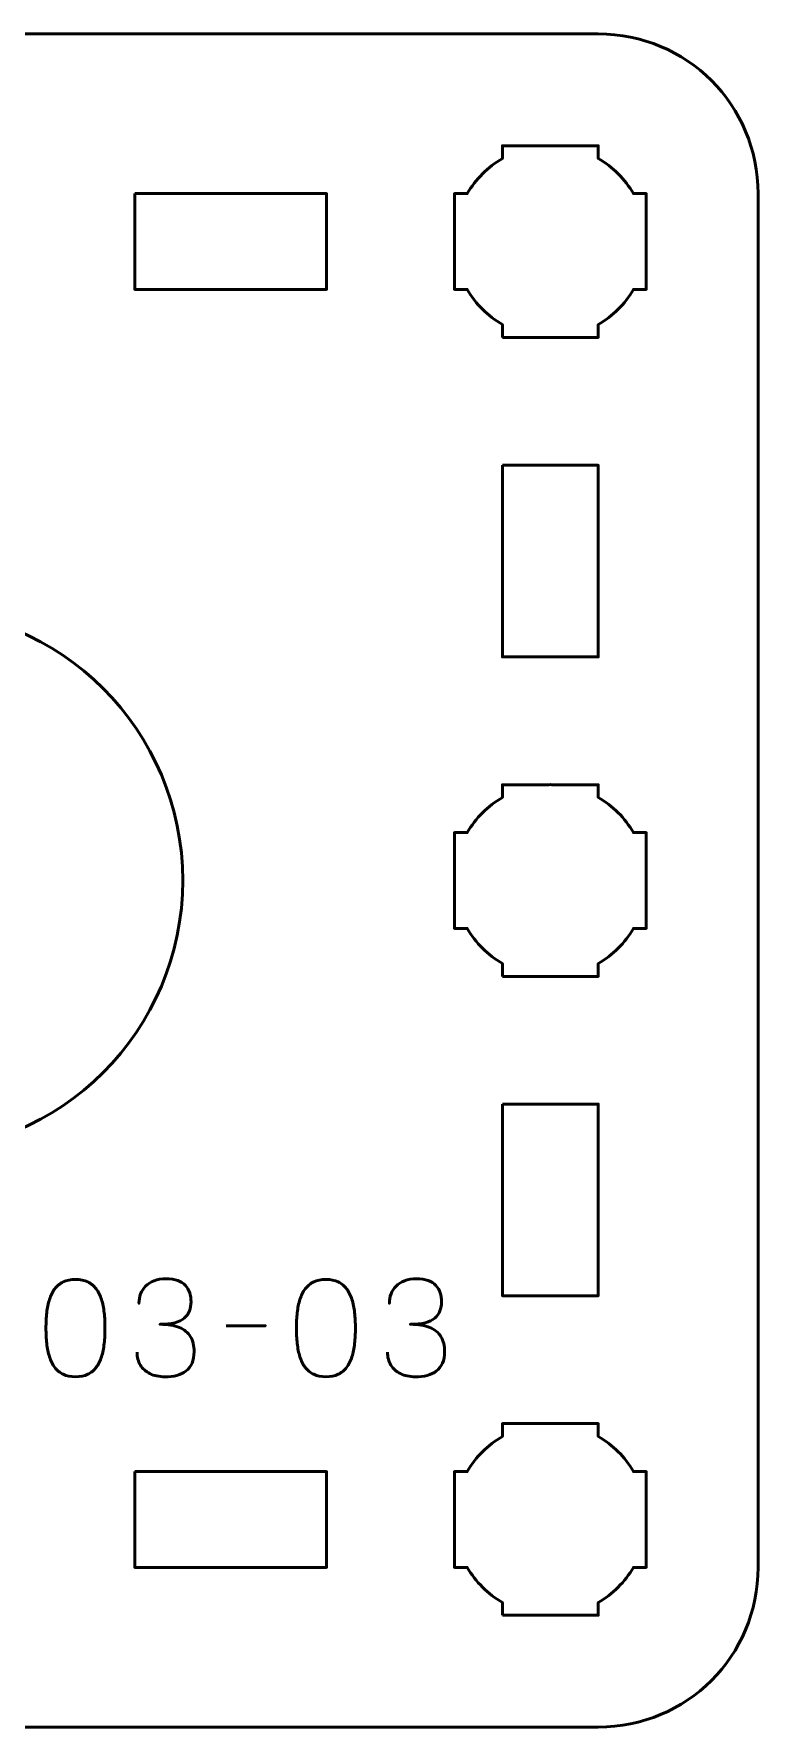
# Model space of a CAD drawing. Header units: centimetres. Extents: x -16.2 to -4.8, y -20.5 to -9.2.
# Drawn here: x -7.12 to -4.85, y -20.5 to -15.2 of the extents above; entities that cross this region are included whole.
import ezdxf

# ---------------------------------------------------------------- set-up
doc = ezdxf.new("R2010")
doc.units = ezdxf.units.CM
doc.header["$MEASUREMENT"] = 0
doc.layers.add('Layer 1', color=7, linetype='Continuous')

msp = doc.modelspace()

# ---------------------------------------------------------------- linework, layer by layer
at = {"layer": 'Layer 1', "lineweight": 53}
for points, knots in [([(-9.64994, -15.19997), (-9.64994, -15.19997), (-5.35007, -15.19997), (-5.35007, -15.19997), (-5.35007, -15.19997), (-5.07293, -15.19997), (-4.84997, -15.42306), (-4.84997, -15.70006), (-4.84997, -15.70006), (-4.84997, -15.70006), (-4.84997, -19.99993), (-4.84997, -19.99993), (-4.84997, -19.99993), (-4.84997, -20.27707), (-5.07293, -20.50003), (-5.35007, -20.50003), (-5.35007, -20.50003), (-5.35007, -20.50003), (-9.64994, -20.50003), (-9.64994, -20.50003), (-9.64994, -20.50003), (-9.92694, -20.50003), (-10.15003, -20.27707), (-10.15003, -19.99993), (-10.15003, -19.99993), (-10.15003, -19.99993), (-10.15003, -15.70006), (-10.15003, -15.70006), (-10.15003, -15.70006), (-10.15003, -15.42306), (-9.92694, -15.19997), (-9.64994, -15.19997)], [0, 0, 0, 0, 0.125, 0.125, 0.125, 0.125, 0.25, 0.25, 0.25, 0.25, 0.375, 0.375, 0.375, 0.375, 0.5, 0.5, 0.5, 0.5, 0.625, 0.625, 0.625, 0.625, 0.75, 0.75, 0.75, 0.75, 0.875, 0.875, 0.875, 0.875, 1, 1, 1, 1]), ([(-5.64999, -16.15006), (-5.64999, -16.15006), (-5.64999, -16.10988), (-5.64999, -16.10988), (-5.64999, -16.10988), (-5.69553, -16.08355), (-5.73349, -16.0456), (-5.75984, -16.00007), (-5.75984, -16.00007), (-5.75984, -16.00007), (-5.79999, -16.00007), (-5.79999, -16.00007), (-5.79999, -16.00007), (-5.79999, -16.00007), (-5.79999, -15.85155), (-5.79999, -15.85155), (-5.79999, -15.85155), (-5.79999, -15.85155), (-5.80001, -15.85), (-5.80001, -15.85), (-5.80001, -15.85), (-5.80001, -15.85), (-5.79999, -15.84845), (-5.79999, -15.84845), (-5.79999, -15.84845), (-5.79999, -15.84845), (-5.79999, -15.70006), (-5.79999, -15.70006), (-5.79999, -15.70006), (-5.79999, -15.70006), (-5.75989, -15.70006), (-5.75989, -15.70006), (-5.75989, -15.70006), (-5.73354, -15.65449), (-5.69555, -15.61649), (-5.64999, -15.59013), (-5.64999, -15.59013), (-5.64999, -15.59013), (-5.64999, -15.55005), (-5.64999, -15.55005), (-5.64999, -15.55005), (-5.64999, -15.55005), (-5.50465, -15.55005), (-5.50465, -15.55005), (-5.50465, -15.55005), (-5.50465, -15.55005), (-5.50001, -15.54999), (-5.50001, -15.54999), (-5.50001, -15.54999), (-5.50001, -15.54999), (-5.49536, -15.55005), (-5.49536, -15.55005), (-5.49536, -15.55005), (-5.49536, -15.55005), (-5.34998, -15.55005), (-5.34998, -15.55005), (-5.34998, -15.55005), (-5.34998, -15.55005), (-5.34998, -15.59013), (-5.34998, -15.59013), (-5.34998, -15.59013), (-5.30441, -15.61649), (-5.26644, -15.65449), (-5.2401, -15.70006), (-5.2401, -15.70006), (-5.2401, -15.70006), (-5.19998, -15.70006), (-5.19998, -15.70006), (-5.19998, -15.70006), (-5.19998, -15.70006), (-5.19998, -16.00007), (-5.19998, -16.00007), (-5.19998, -16.00007), (-5.19998, -16.00007), (-5.24015, -16.00007), (-5.24015, -16.00007), (-5.24015, -16.00007), (-5.26649, -16.0456), (-5.30445, -16.08355), (-5.34998, -16.10988), (-5.34998, -16.10988), (-5.34998, -16.10988), (-5.34998, -16.15006), (-5.34998, -16.15006), (-5.34998, -16.15006), (-5.34998, -16.15006), (-5.64999, -16.15006), (-5.64999, -16.15006)], [0, 0, 0, 0, 0.0454545, 0.0454545, 0.0454545, 0.0454545, 0.0909091, 0.0909091, 0.0909091, 0.0909091, 0.1363636, 0.1363636, 0.1363636, 0.1363636, 0.1818182, 0.1818182, 0.1818182, 0.1818182, 0.2272727, 0.2272727, 0.2272727, 0.2272727, 0.2727273, 0.2727273, 0.2727273, 0.2727273, 0.3181818, 0.3181818, 0.3181818, 0.3181818, 0.3636364, 0.3636364, 0.3636364, 0.3636364, 0.4090909, 0.4090909, 0.4090909, 0.4090909, 0.4545455, 0.4545455, 0.4545455, 0.4545455, 0.5, 0.5, 0.5, 0.5, 0.5454545, 0.5454545, 0.5454545, 0.5454545, 0.5909091, 0.5909091, 0.5909091, 0.5909091, 0.6363636, 0.6363636, 0.6363636, 0.6363636, 0.6818182, 0.6818182, 0.6818182, 0.6818182, 0.7272727, 0.7272727, 0.7272727, 0.7272727, 0.7727273, 0.7727273, 0.7727273, 0.7727273, 0.8181818, 0.8181818, 0.8181818, 0.8181818, 0.8636364, 0.8636364, 0.8636364, 0.8636364, 0.9090909, 0.9090909, 0.9090909, 0.9090909, 0.9545455, 0.9545455, 0.9545455, 0.9545455, 1, 1, 1, 1]), ([(-6.80002, -15.70006), (-6.80002, -15.70006), (-6.20002, -15.70006), (-6.20002, -15.70006), (-6.20002, -15.70006), (-6.20002, -15.70006), (-6.20002, -16.00007), (-6.20002, -16.00007), (-6.20002, -16.00007), (-6.20002, -16.00007), (-6.80002, -16.00007), (-6.80002, -16.00007), (-6.80002, -16.00007), (-6.80002, -16.00007), (-6.80002, -15.70006), (-6.80002, -15.70006)], [0, 0, 0, 0, 0.25, 0.25, 0.25, 0.25, 0.5, 0.5, 0.5, 0.5, 0.75, 0.75, 0.75, 0.75, 1, 1, 1, 1]), ([(-5.65007, -16.55001), (-5.65007, -16.55001), (-5.35007, -16.55001), (-5.35007, -16.55001), (-5.35007, -16.55001), (-5.35007, -16.55001), (-5.35007, -17.15002), (-5.35007, -17.15002), (-5.35007, -17.15002), (-5.35007, -17.15002), (-5.65007, -17.15002), (-5.65007, -17.15002), (-5.65007, -17.15002), (-5.65007, -17.15002), (-5.65007, -16.55001), (-5.65007, -16.55001)], [0, 0, 0, 0, 0.25, 0.25, 0.25, 0.25, 0.5, 0.5, 0.5, 0.5, 0.75, 0.75, 0.75, 0.75, 1, 1, 1, 1]), ([(-7.5, -17), (-7.03063, -17), (-6.65, -17.38063), (-6.65, -17.85), (-6.65, -17.85), (-6.65, -18.31937), (-7.03063, -18.7), (-7.5, -18.7), (-7.5, -18.7), (-7.96937, -18.7), (-8.35, -18.31937), (-8.35, -17.85), (-8.35, -17.85), (-8.35, -17.38063), (-7.96937, -17), (-7.5, -17)], [0, 0, 0, 0, 0.25, 0.25, 0.25, 0.25, 0.5, 0.5, 0.5, 0.5, 0.75, 0.75, 0.75, 0.75, 1, 1, 1, 1]), ([(-5.64999, -18.15006), (-5.64999, -18.15006), (-5.64999, -18.10988), (-5.64999, -18.10988), (-5.64999, -18.10988), (-5.69553, -18.08355), (-5.73349, -18.0456), (-5.75984, -18.00007), (-5.75984, -18.00007), (-5.75984, -18.00007), (-5.79999, -18.00007), (-5.79999, -18.00007), (-5.79999, -18.00007), (-5.79999, -18.00007), (-5.79999, -17.85155), (-5.79999, -17.85155), (-5.79999, -17.85155), (-5.79999, -17.85155), (-5.80001, -17.85), (-5.80001, -17.85), (-5.80001, -17.85), (-5.80001, -17.85), (-5.79999, -17.84845), (-5.79999, -17.84845), (-5.79999, -17.84845), (-5.79999, -17.84845), (-5.79999, -17.70006), (-5.79999, -17.70006), (-5.79999, -17.70006), (-5.79999, -17.70006), (-5.75989, -17.70006), (-5.75989, -17.70006), (-5.75989, -17.70006), (-5.73354, -17.65449), (-5.69555, -17.61649), (-5.64999, -17.59013), (-5.64999, -17.59013), (-5.64999, -17.59013), (-5.64999, -17.55005), (-5.64999, -17.55005), (-5.64999, -17.55005), (-5.64999, -17.55005), (-5.50465, -17.55005), (-5.50465, -17.55005), (-5.50465, -17.55005), (-5.50465, -17.55005), (-5.50001, -17.54999), (-5.50001, -17.54999), (-5.50001, -17.54999), (-5.50001, -17.54999), (-5.49536, -17.55005), (-5.49536, -17.55005), (-5.49536, -17.55005), (-5.49536, -17.55005), (-5.34998, -17.55005), (-5.34998, -17.55005), (-5.34998, -17.55005), (-5.34998, -17.55005), (-5.34998, -17.59013), (-5.34998, -17.59013), (-5.34998, -17.59013), (-5.30441, -17.61649), (-5.26644, -17.65449), (-5.2401, -17.70006), (-5.2401, -17.70006), (-5.2401, -17.70006), (-5.19998, -17.70006), (-5.19998, -17.70006), (-5.19998, -17.70006), (-5.19998, -17.70006), (-5.19998, -18.00007), (-5.19998, -18.00007), (-5.19998, -18.00007), (-5.19998, -18.00007), (-5.24015, -18.00007), (-5.24015, -18.00007), (-5.24015, -18.00007), (-5.26649, -18.0456), (-5.30445, -18.08355), (-5.34998, -18.10988), (-5.34998, -18.10988), (-5.34998, -18.10988), (-5.34998, -18.15006), (-5.34998, -18.15006), (-5.34998, -18.15006), (-5.34998, -18.15006), (-5.64999, -18.15006), (-5.64999, -18.15006)], [0, 0, 0, 0, 0.0454545, 0.0454545, 0.0454545, 0.0454545, 0.0909091, 0.0909091, 0.0909091, 0.0909091, 0.1363636, 0.1363636, 0.1363636, 0.1363636, 0.1818182, 0.1818182, 0.1818182, 0.1818182, 0.2272727, 0.2272727, 0.2272727, 0.2272727, 0.2727273, 0.2727273, 0.2727273, 0.2727273, 0.3181818, 0.3181818, 0.3181818, 0.3181818, 0.3636364, 0.3636364, 0.3636364, 0.3636364, 0.4090909, 0.4090909, 0.4090909, 0.4090909, 0.4545455, 0.4545455, 0.4545455, 0.4545455, 0.5, 0.5, 0.5, 0.5, 0.5454545, 0.5454545, 0.5454545, 0.5454545, 0.5909091, 0.5909091, 0.5909091, 0.5909091, 0.6363636, 0.6363636, 0.6363636, 0.6363636, 0.6818182, 0.6818182, 0.6818182, 0.6818182, 0.7272727, 0.7272727, 0.7272727, 0.7272727, 0.7727273, 0.7727273, 0.7727273, 0.7727273, 0.8181818, 0.8181818, 0.8181818, 0.8181818, 0.8636364, 0.8636364, 0.8636364, 0.8636364, 0.9090909, 0.9090909, 0.9090909, 0.9090909, 0.9545455, 0.9545455, 0.9545455, 0.9545455, 1, 1, 1, 1]), ([(-5.65007, -18.54998), (-5.65007, -18.54998), (-5.35007, -18.54998), (-5.35007, -18.54998), (-5.35007, -18.54998), (-5.35007, -18.54998), (-5.35007, -19.14998), (-5.35007, -19.14998), (-5.35007, -19.14998), (-5.35007, -19.14998), (-5.65007, -19.14998), (-5.65007, -19.14998), (-5.65007, -19.14998), (-5.65007, -19.14998), (-5.65007, -18.54998), (-5.65007, -18.54998)], [0, 0, 0, 0, 0.25, 0.25, 0.25, 0.25, 0.5, 0.5, 0.5, 0.5, 0.75, 0.75, 0.75, 0.75, 1, 1, 1, 1]), ([(-5.64999, -20.15006), (-5.64999, -20.15006), (-5.64999, -20.10988), (-5.64999, -20.10988), (-5.64999, -20.10988), (-5.69553, -20.08355), (-5.73349, -20.0456), (-5.75984, -20.00007), (-5.75984, -20.00007), (-5.75984, -20.00007), (-5.79999, -20.00007), (-5.79999, -20.00007), (-5.79999, -20.00007), (-5.79999, -20.00007), (-5.79999, -19.85155), (-5.79999, -19.85155), (-5.79999, -19.85155), (-5.79999, -19.85155), (-5.80001, -19.85), (-5.80001, -19.85), (-5.80001, -19.85), (-5.80001, -19.85), (-5.79999, -19.84845), (-5.79999, -19.84845), (-5.79999, -19.84845), (-5.79999, -19.84845), (-5.79999, -19.70006), (-5.79999, -19.70006), (-5.79999, -19.70006), (-5.79999, -19.70006), (-5.75989, -19.70006), (-5.75989, -19.70006), (-5.75989, -19.70006), (-5.73354, -19.65449), (-5.69555, -19.61649), (-5.64999, -19.59013), (-5.64999, -19.59013), (-5.64999, -19.59013), (-5.64999, -19.55005), (-5.64999, -19.55005), (-5.64999, -19.55005), (-5.64999, -19.55005), (-5.50465, -19.55005), (-5.50465, -19.55005), (-5.50465, -19.55005), (-5.50465, -19.55005), (-5.50001, -19.54999), (-5.50001, -19.54999), (-5.50001, -19.54999), (-5.50001, -19.54999), (-5.49536, -19.55005), (-5.49536, -19.55005), (-5.49536, -19.55005), (-5.49536, -19.55005), (-5.34998, -19.55005), (-5.34998, -19.55005), (-5.34998, -19.55005), (-5.34998, -19.55005), (-5.34998, -19.59013), (-5.34998, -19.59013), (-5.34998, -19.59013), (-5.30441, -19.61649), (-5.26644, -19.65449), (-5.2401, -19.70006), (-5.2401, -19.70006), (-5.2401, -19.70006), (-5.19998, -19.70006), (-5.19998, -19.70006), (-5.19998, -19.70006), (-5.19998, -19.70006), (-5.19998, -20.00007), (-5.19998, -20.00007), (-5.19998, -20.00007), (-5.19998, -20.00007), (-5.24015, -20.00007), (-5.24015, -20.00007), (-5.24015, -20.00007), (-5.26649, -20.0456), (-5.30445, -20.08355), (-5.34998, -20.10988), (-5.34998, -20.10988), (-5.34998, -20.10988), (-5.34998, -20.15006), (-5.34998, -20.15006), (-5.34998, -20.15006), (-5.34998, -20.15006), (-5.64999, -20.15006), (-5.64999, -20.15006)], [0, 0, 0, 0, 0.0454545, 0.0454545, 0.0454545, 0.0454545, 0.0909091, 0.0909091, 0.0909091, 0.0909091, 0.1363636, 0.1363636, 0.1363636, 0.1363636, 0.1818182, 0.1818182, 0.1818182, 0.1818182, 0.2272727, 0.2272727, 0.2272727, 0.2272727, 0.2727273, 0.2727273, 0.2727273, 0.2727273, 0.3181818, 0.3181818, 0.3181818, 0.3181818, 0.3636364, 0.3636364, 0.3636364, 0.3636364, 0.4090909, 0.4090909, 0.4090909, 0.4090909, 0.4545455, 0.4545455, 0.4545455, 0.4545455, 0.5, 0.5, 0.5, 0.5, 0.5454545, 0.5454545, 0.5454545, 0.5454545, 0.5909091, 0.5909091, 0.5909091, 0.5909091, 0.6363636, 0.6363636, 0.6363636, 0.6363636, 0.6818182, 0.6818182, 0.6818182, 0.6818182, 0.7272727, 0.7272727, 0.7272727, 0.7272727, 0.7727273, 0.7727273, 0.7727273, 0.7727273, 0.8181818, 0.8181818, 0.8181818, 0.8181818, 0.8636364, 0.8636364, 0.8636364, 0.8636364, 0.9090909, 0.9090909, 0.9090909, 0.9090909, 0.9545455, 0.9545455, 0.9545455, 0.9545455, 1, 1, 1, 1]), ([(-6.80002, -19.69993), (-6.80002, -19.69993), (-6.20002, -19.69993), (-6.20002, -19.69993), (-6.20002, -19.69993), (-6.20002, -19.69993), (-6.20002, -19.99993), (-6.20002, -19.99993), (-6.20002, -19.99993), (-6.20002, -19.99993), (-6.80002, -19.99993), (-6.80002, -19.99993), (-6.80002, -19.99993), (-6.80002, -19.99993), (-6.80002, -19.69993), (-6.80002, -19.69993)], [0, 0, 0, 0, 0.25, 0.25, 0.25, 0.25, 0.5, 0.5, 0.5, 0.5, 0.75, 0.75, 0.75, 0.75, 1, 1, 1, 1])]:
    msp.add_open_spline(points, degree=3, knots=knots, dxfattribs=at)
at = {"layer": 'Layer 1', "color": 5, "lineweight": 53}
for points, knots in [([(-6.9857, -19.40342), (-6.97089, -19.40335), (-6.95812, -19.40074), (-6.94746, -19.39566), (-6.94746, -19.39566), (-6.93688, -19.39058), (-6.92806, -19.38331), (-6.92101, -19.37407), (-6.92101, -19.37407), (-6.91402, -19.36476), (-6.90852, -19.35375), (-6.90443, -19.34105), (-6.90443, -19.34105), (-6.9004, -19.32835), (-6.89751, -19.31445), (-6.89589, -19.29921), (-6.89589, -19.29921), (-6.89419, -19.28397), (-6.89335, -19.26795), (-6.89342, -19.25102), (-6.89342, -19.25102), (-6.89335, -19.23416), (-6.89419, -19.21814), (-6.89589, -19.20297), (-6.89589, -19.20297), (-6.89751, -19.1878), (-6.9004, -19.17383), (-6.90443, -19.16113), (-6.90443, -19.16113), (-6.90852, -19.1485), (-6.91402, -19.1375), (-6.92101, -19.12811), (-6.92101, -19.12811), (-6.92806, -19.1188), (-6.93688, -19.11153), (-6.94746, -19.10645), (-6.94746, -19.10645), (-6.95812, -19.1013), (-6.97089, -19.09869), (-6.9857, -19.09862), (-6.9857, -19.09862), (-7.00052, -19.09869), (-7.01329, -19.1013), (-7.02395, -19.10645), (-7.02395, -19.10645), (-7.03453, -19.11153), (-7.04335, -19.1188), (-7.0504, -19.12811), (-7.0504, -19.12811), (-7.05739, -19.1375), (-7.06289, -19.1485), (-7.06698, -19.16113), (-7.06698, -19.16113), (-7.07101, -19.17383), (-7.0739, -19.1878), (-7.07552, -19.20297), (-7.07552, -19.20297), (-7.07721, -19.21814), (-7.07806, -19.23416), (-7.07799, -19.25102), (-7.07799, -19.25102), (-7.07806, -19.26795), (-7.07721, -19.28397), (-7.07552, -19.29921), (-7.07552, -19.29921), (-7.0739, -19.31445), (-7.07101, -19.32835), (-7.06698, -19.34105), (-7.06698, -19.34105), (-7.06289, -19.35375), (-7.05739, -19.36476), (-7.0504, -19.37407), (-7.0504, -19.37407), (-7.04335, -19.38331), (-7.03453, -19.39058), (-7.02395, -19.39566), (-7.02395, -19.39566), (-7.01329, -19.40074), (-7.00052, -19.40335), (-6.9857, -19.40342)], [0, 0, 0, 0, 0.05, 0.05, 0.05, 0.05, 0.1, 0.1, 0.1, 0.1, 0.15, 0.15, 0.15, 0.15, 0.2, 0.2, 0.2, 0.2, 0.25, 0.25, 0.25, 0.25, 0.3, 0.3, 0.3, 0.3, 0.35, 0.35, 0.35, 0.35, 0.4, 0.4, 0.4, 0.4, 0.45, 0.45, 0.45, 0.45, 0.5, 0.5, 0.5, 0.5, 0.55, 0.55, 0.55, 0.55, 0.6, 0.6, 0.6, 0.6, 0.65, 0.65, 0.65, 0.65, 0.7, 0.7, 0.7, 0.7, 0.75, 0.75, 0.75, 0.75, 0.8, 0.8, 0.8, 0.8, 0.85, 0.85, 0.85, 0.85, 0.9, 0.9, 0.9, 0.9, 0.95, 0.95, 0.95, 0.95, 1, 1, 1, 1]), ([(-6.9857, -19.40342), (-6.97089, -19.40335), (-6.95812, -19.40074), (-6.94746, -19.39566), (-6.94746, -19.39566), (-6.93688, -19.39058), (-6.92806, -19.38331), (-6.92101, -19.37407), (-6.92101, -19.37407), (-6.91402, -19.36476), (-6.90852, -19.35375), (-6.90443, -19.34105), (-6.90443, -19.34105), (-6.9004, -19.32835), (-6.89751, -19.31445), (-6.89589, -19.29921), (-6.89589, -19.29921), (-6.89419, -19.28397), (-6.89335, -19.26795), (-6.89342, -19.25102), (-6.89342, -19.25102), (-6.89335, -19.23416), (-6.89419, -19.21814), (-6.89589, -19.20297), (-6.89589, -19.20297), (-6.89751, -19.1878), (-6.9004, -19.17383), (-6.90443, -19.16113), (-6.90443, -19.16113), (-6.90852, -19.1485), (-6.91402, -19.1375), (-6.92101, -19.12811), (-6.92101, -19.12811), (-6.92806, -19.1188), (-6.93688, -19.11153), (-6.94746, -19.10645), (-6.94746, -19.10645), (-6.95812, -19.1013), (-6.97089, -19.09869), (-6.9857, -19.09862), (-6.9857, -19.09862), (-7.00052, -19.09869), (-7.01329, -19.1013), (-7.02395, -19.10645), (-7.02395, -19.10645), (-7.03453, -19.11153), (-7.04335, -19.1188), (-7.0504, -19.12811), (-7.0504, -19.12811), (-7.05739, -19.1375), (-7.06289, -19.1485), (-7.06698, -19.16113), (-7.06698, -19.16113), (-7.07101, -19.17383), (-7.0739, -19.1878), (-7.07552, -19.20297), (-7.07552, -19.20297), (-7.07721, -19.21814), (-7.07806, -19.23416), (-7.07799, -19.25102), (-7.07799, -19.25102), (-7.07806, -19.26795), (-7.07721, -19.28397), (-7.07552, -19.29921), (-7.07552, -19.29921), (-7.0739, -19.31445), (-7.07101, -19.32835), (-7.06698, -19.34105), (-7.06698, -19.34105), (-7.06289, -19.35375), (-7.05739, -19.36476), (-7.0504, -19.37407), (-7.0504, -19.37407), (-7.04335, -19.38331), (-7.03453, -19.39058), (-7.02395, -19.39566), (-7.02395, -19.39566), (-7.01329, -19.40074), (-7.00052, -19.40335), (-6.9857, -19.40342)], [0, 0, 0, 0, 0.05, 0.05, 0.05, 0.05, 0.1, 0.1, 0.1, 0.1, 0.15, 0.15, 0.15, 0.15, 0.2, 0.2, 0.2, 0.2, 0.25, 0.25, 0.25, 0.25, 0.3, 0.3, 0.3, 0.3, 0.35, 0.35, 0.35, 0.35, 0.4, 0.4, 0.4, 0.4, 0.45, 0.45, 0.45, 0.45, 0.5, 0.5, 0.5, 0.5, 0.55, 0.55, 0.55, 0.55, 0.6, 0.6, 0.6, 0.6, 0.65, 0.65, 0.65, 0.65, 0.7, 0.7, 0.7, 0.7, 0.75, 0.75, 0.75, 0.75, 0.8, 0.8, 0.8, 0.8, 0.85, 0.85, 0.85, 0.85, 0.9, 0.9, 0.9, 0.9, 0.95, 0.95, 0.95, 0.95, 1, 1, 1, 1]), ([(-6.79309, -19.3268), (-6.79302, -19.34204), (-6.78949, -19.3553), (-6.78251, -19.3668), (-6.78251, -19.3668), (-6.77552, -19.37823), (-6.76557, -19.38719), (-6.75259, -19.39361), (-6.75259, -19.39361), (-6.73961, -19.40003), (-6.72402, -19.40328), (-6.70588, -19.40342), (-6.70588, -19.40342), (-6.69227, -19.40342), (-6.67992, -19.40201), (-6.6687, -19.39905), (-6.6687, -19.39905), (-6.65755, -19.39608), (-6.64796, -19.3915), (-6.63984, -19.38522), (-6.63984, -19.38522), (-6.63173, -19.37894), (-6.62552, -19.37082), (-6.62108, -19.36095), (-6.62108, -19.36095), (-6.6167, -19.351), (-6.61452, -19.33907), (-6.61445, -19.3251), (-6.61445, -19.3251), (-6.61437, -19.30648), (-6.61818, -19.29074), (-6.62573, -19.27797), (-6.62573, -19.27797), (-6.63328, -19.2652), (-6.645, -19.25561), (-6.66073, -19.24905), (-6.66073, -19.24905), (-6.67646, -19.24248), (-6.69664, -19.23917), (-6.72112, -19.23917), (-6.72112, -19.23917), (-6.70285, -19.23924), (-6.68754, -19.23755), (-6.67505, -19.23409), (-6.67505, -19.23409), (-6.66263, -19.23063), (-6.65269, -19.22576), (-6.64521, -19.21941), (-6.64521, -19.21941), (-6.63773, -19.21313), (-6.6323, -19.20565), (-6.62905, -19.19705), (-6.62905, -19.19705), (-6.62573, -19.18851), (-6.62411, -19.17913), (-6.62418, -19.1689), (-6.62418, -19.1689), (-6.62411, -19.15866), (-6.62552, -19.14921), (-6.62834, -19.14046), (-6.62834, -19.14046), (-6.6311, -19.13171), (-6.63561, -19.12402), (-6.64175, -19.11746), (-6.64175, -19.11746), (-6.64789, -19.1109), (-6.656, -19.10575), (-6.66595, -19.10208), (-6.66595, -19.10208), (-6.67597, -19.09841), (-6.68818, -19.09658), (-6.7025, -19.09651), (-6.7025, -19.09651), (-6.71675, -19.09658), (-6.72924, -19.09869), (-6.73982, -19.10279), (-6.73982, -19.10279), (-6.75048, -19.10688), (-6.75922, -19.11245), (-6.76628, -19.11958), (-6.76628, -19.11958), (-6.77326, -19.1267), (-6.77849, -19.13482), (-6.78194, -19.14399), (-6.78194, -19.14399), (-6.78547, -19.15316), (-6.78716, -19.1629), (-6.78716, -19.17313), (-6.78716, -19.17313), (-6.78716, -19.1629), (-6.78547, -19.15316), (-6.78194, -19.14399), (-6.78194, -19.14399), (-6.77849, -19.13482), (-6.77326, -19.1267), (-6.76628, -19.11958), (-6.76628, -19.11958), (-6.75922, -19.11245), (-6.75048, -19.10688), (-6.73982, -19.10279), (-6.73982, -19.10279), (-6.72924, -19.09869), (-6.71675, -19.09658), (-6.7025, -19.09651), (-6.7025, -19.09651), (-6.68818, -19.09658), (-6.67597, -19.09841), (-6.66595, -19.10208), (-6.66595, -19.10208), (-6.656, -19.10575), (-6.64789, -19.1109), (-6.64175, -19.11746), (-6.64175, -19.11746), (-6.63561, -19.12402), (-6.6311, -19.13171), (-6.62834, -19.14046), (-6.62834, -19.14046), (-6.62552, -19.14921), (-6.62411, -19.15866), (-6.62418, -19.1689), (-6.62418, -19.1689), (-6.62411, -19.17913), (-6.62573, -19.18851), (-6.62905, -19.19705), (-6.62905, -19.19705), (-6.6323, -19.20565), (-6.63773, -19.21313), (-6.64521, -19.21941), (-6.64521, -19.21941), (-6.65269, -19.22576), (-6.66263, -19.23063), (-6.67505, -19.23409), (-6.67505, -19.23409), (-6.68754, -19.23755), (-6.70285, -19.23924), (-6.72112, -19.23917), (-6.72112, -19.23917), (-6.69664, -19.23917), (-6.67646, -19.24248), (-6.66073, -19.24905), (-6.66073, -19.24905), (-6.645, -19.25561), (-6.63328, -19.2652), (-6.62573, -19.27797), (-6.62573, -19.27797), (-6.61818, -19.29074), (-6.61437, -19.30648), (-6.61445, -19.3251), (-6.61445, -19.3251), (-6.61452, -19.33907), (-6.6167, -19.351), (-6.62108, -19.36095), (-6.62108, -19.36095), (-6.62552, -19.37082), (-6.63173, -19.37894), (-6.63984, -19.38522), (-6.63984, -19.38522), (-6.64796, -19.3915), (-6.65755, -19.39608), (-6.6687, -19.39905), (-6.6687, -19.39905), (-6.67992, -19.40201), (-6.69227, -19.40342), (-6.70588, -19.40342), (-6.70588, -19.40342), (-6.72402, -19.40328), (-6.73961, -19.40003), (-6.75259, -19.39361), (-6.75259, -19.39361), (-6.76557, -19.38719), (-6.77552, -19.37823), (-6.78251, -19.3668), (-6.78251, -19.3668), (-6.78949, -19.3553), (-6.79302, -19.34204), (-6.79309, -19.3268)], [0, 0, 0, 0, 0.0227273, 0.0227273, 0.0227273, 0.0227273, 0.0454545, 0.0454545, 0.0454545, 0.0454545, 0.0681818, 0.0681818, 0.0681818, 0.0681818, 0.0909091, 0.0909091, 0.0909091, 0.0909091, 0.1136364, 0.1136364, 0.1136364, 0.1136364, 0.1363636, 0.1363636, 0.1363636, 0.1363636, 0.1590909, 0.1590909, 0.1590909, 0.1590909, 0.1818182, 0.1818182, 0.1818182, 0.1818182, 0.2045455, 0.2045455, 0.2045455, 0.2045455, 0.2272727, 0.2272727, 0.2272727, 0.2272727, 0.25, 0.25, 0.25, 0.25, 0.2727273, 0.2727273, 0.2727273, 0.2727273, 0.2954545, 0.2954545, 0.2954545, 0.2954545, 0.3181818, 0.3181818, 0.3181818, 0.3181818, 0.3409091, 0.3409091, 0.3409091, 0.3409091, 0.3636364, 0.3636364, 0.3636364, 0.3636364, 0.3863636, 0.3863636, 0.3863636, 0.3863636, 0.4090909, 0.4090909, 0.4090909, 0.4090909, 0.4318182, 0.4318182, 0.4318182, 0.4318182, 0.4545455, 0.4545455, 0.4545455, 0.4545455, 0.4772727, 0.4772727, 0.4772727, 0.4772727, 0.5, 0.5, 0.5, 0.5, 0.5227273, 0.5227273, 0.5227273, 0.5227273, 0.5454545, 0.5454545, 0.5454545, 0.5454545, 0.5681818, 0.5681818, 0.5681818, 0.5681818, 0.5909091, 0.5909091, 0.5909091, 0.5909091, 0.6136364, 0.6136364, 0.6136364, 0.6136364, 0.6363636, 0.6363636, 0.6363636, 0.6363636, 0.6590909, 0.6590909, 0.6590909, 0.6590909, 0.6818182, 0.6818182, 0.6818182, 0.6818182, 0.7045455, 0.7045455, 0.7045455, 0.7045455, 0.7272727, 0.7272727, 0.7272727, 0.7272727, 0.75, 0.75, 0.75, 0.75, 0.7727273, 0.7727273, 0.7727273, 0.7727273, 0.7954545, 0.7954545, 0.7954545, 0.7954545, 0.8181818, 0.8181818, 0.8181818, 0.8181818, 0.8409091, 0.8409091, 0.8409091, 0.8409091, 0.8636364, 0.8636364, 0.8636364, 0.8636364, 0.8863636, 0.8863636, 0.8863636, 0.8863636, 0.9090909, 0.9090909, 0.9090909, 0.9090909, 0.9318182, 0.9318182, 0.9318182, 0.9318182, 0.9545455, 0.9545455, 0.9545455, 0.9545455, 0.9772727, 0.9772727, 0.9772727, 0.9772727, 1, 1, 1, 1]), ([(-6.20212, -19.40342), (-6.18731, -19.40335), (-6.17454, -19.40074), (-6.16388, -19.39566), (-6.16388, -19.39566), (-6.1533, -19.39058), (-6.14448, -19.38331), (-6.13743, -19.37407), (-6.13743, -19.37407), (-6.13044, -19.36476), (-6.12494, -19.35375), (-6.12085, -19.34105), (-6.12085, -19.34105), (-6.11682, -19.32835), (-6.11393, -19.31445), (-6.11231, -19.29921), (-6.11231, -19.29921), (-6.11061, -19.28397), (-6.10977, -19.26795), (-6.10984, -19.25102), (-6.10984, -19.25102), (-6.10977, -19.23416), (-6.11061, -19.21814), (-6.11231, -19.20297), (-6.11231, -19.20297), (-6.11393, -19.1878), (-6.11682, -19.17383), (-6.12085, -19.16113), (-6.12085, -19.16113), (-6.12494, -19.1485), (-6.13044, -19.1375), (-6.13743, -19.12811), (-6.13743, -19.12811), (-6.14448, -19.1188), (-6.1533, -19.11153), (-6.16388, -19.10645), (-6.16388, -19.10645), (-6.17454, -19.1013), (-6.18731, -19.09869), (-6.20212, -19.09862), (-6.20212, -19.09862), (-6.21694, -19.09869), (-6.22971, -19.1013), (-6.24037, -19.10645), (-6.24037, -19.10645), (-6.25095, -19.11153), (-6.25977, -19.1188), (-6.26682, -19.12811), (-6.26682, -19.12811), (-6.27381, -19.1375), (-6.27931, -19.1485), (-6.2834, -19.16113), (-6.2834, -19.16113), (-6.28743, -19.17383), (-6.29032, -19.1878), (-6.29194, -19.20297), (-6.29194, -19.20297), (-6.29363, -19.21814), (-6.29448, -19.23416), (-6.29441, -19.25102), (-6.29441, -19.25102), (-6.29448, -19.26795), (-6.29363, -19.28397), (-6.29194, -19.29921), (-6.29194, -19.29921), (-6.29032, -19.31445), (-6.28743, -19.32835), (-6.2834, -19.34105), (-6.2834, -19.34105), (-6.27931, -19.35375), (-6.27381, -19.36476), (-6.26682, -19.37407), (-6.26682, -19.37407), (-6.25977, -19.38331), (-6.25095, -19.39058), (-6.24037, -19.39566), (-6.24037, -19.39566), (-6.22971, -19.40074), (-6.21694, -19.40335), (-6.20212, -19.40342)], [0, 0, 0, 0, 0.05, 0.05, 0.05, 0.05, 0.1, 0.1, 0.1, 0.1, 0.15, 0.15, 0.15, 0.15, 0.2, 0.2, 0.2, 0.2, 0.25, 0.25, 0.25, 0.25, 0.3, 0.3, 0.3, 0.3, 0.35, 0.35, 0.35, 0.35, 0.4, 0.4, 0.4, 0.4, 0.45, 0.45, 0.45, 0.45, 0.5, 0.5, 0.5, 0.5, 0.55, 0.55, 0.55, 0.55, 0.6, 0.6, 0.6, 0.6, 0.65, 0.65, 0.65, 0.65, 0.7, 0.7, 0.7, 0.7, 0.75, 0.75, 0.75, 0.75, 0.8, 0.8, 0.8, 0.8, 0.85, 0.85, 0.85, 0.85, 0.9, 0.9, 0.9, 0.9, 0.95, 0.95, 0.95, 0.95, 1, 1, 1, 1]), ([(-6.20212, -19.40342), (-6.18731, -19.40335), (-6.17454, -19.40074), (-6.16388, -19.39566), (-6.16388, -19.39566), (-6.1533, -19.39058), (-6.14448, -19.38331), (-6.13743, -19.37407), (-6.13743, -19.37407), (-6.13044, -19.36476), (-6.12494, -19.35375), (-6.12085, -19.34105), (-6.12085, -19.34105), (-6.11682, -19.32835), (-6.11393, -19.31445), (-6.11231, -19.29921), (-6.11231, -19.29921), (-6.11061, -19.28397), (-6.10977, -19.26795), (-6.10984, -19.25102), (-6.10984, -19.25102), (-6.10977, -19.23416), (-6.11061, -19.21814), (-6.11231, -19.20297), (-6.11231, -19.20297), (-6.11393, -19.1878), (-6.11682, -19.17383), (-6.12085, -19.16113), (-6.12085, -19.16113), (-6.12494, -19.1485), (-6.13044, -19.1375), (-6.13743, -19.12811), (-6.13743, -19.12811), (-6.14448, -19.1188), (-6.1533, -19.11153), (-6.16388, -19.10645), (-6.16388, -19.10645), (-6.17454, -19.1013), (-6.18731, -19.09869), (-6.20212, -19.09862), (-6.20212, -19.09862), (-6.21694, -19.09869), (-6.22971, -19.1013), (-6.24037, -19.10645), (-6.24037, -19.10645), (-6.25095, -19.11153), (-6.25977, -19.1188), (-6.26682, -19.12811), (-6.26682, -19.12811), (-6.27381, -19.1375), (-6.27931, -19.1485), (-6.2834, -19.16113), (-6.2834, -19.16113), (-6.28743, -19.17383), (-6.29032, -19.1878), (-6.29194, -19.20297), (-6.29194, -19.20297), (-6.29363, -19.21814), (-6.29448, -19.23416), (-6.29441, -19.25102), (-6.29441, -19.25102), (-6.29448, -19.26795), (-6.29363, -19.28397), (-6.29194, -19.29921), (-6.29194, -19.29921), (-6.29032, -19.31445), (-6.28743, -19.32835), (-6.2834, -19.34105), (-6.2834, -19.34105), (-6.27931, -19.35375), (-6.27381, -19.36476), (-6.26682, -19.37407), (-6.26682, -19.37407), (-6.25977, -19.38331), (-6.25095, -19.39058), (-6.24037, -19.39566), (-6.24037, -19.39566), (-6.22971, -19.40074), (-6.21694, -19.40335), (-6.20212, -19.40342)], [0, 0, 0, 0, 0.05, 0.05, 0.05, 0.05, 0.1, 0.1, 0.1, 0.1, 0.15, 0.15, 0.15, 0.15, 0.2, 0.2, 0.2, 0.2, 0.25, 0.25, 0.25, 0.25, 0.3, 0.3, 0.3, 0.3, 0.35, 0.35, 0.35, 0.35, 0.4, 0.4, 0.4, 0.4, 0.45, 0.45, 0.45, 0.45, 0.5, 0.5, 0.5, 0.5, 0.55, 0.55, 0.55, 0.55, 0.6, 0.6, 0.6, 0.6, 0.65, 0.65, 0.65, 0.65, 0.7, 0.7, 0.7, 0.7, 0.75, 0.75, 0.75, 0.75, 0.8, 0.8, 0.8, 0.8, 0.85, 0.85, 0.85, 0.85, 0.9, 0.9, 0.9, 0.9, 0.95, 0.95, 0.95, 0.95, 1, 1, 1, 1]), ([(-6.00951, -19.3268), (-6.00944, -19.34204), (-6.00591, -19.3553), (-5.99893, -19.3668), (-5.99893, -19.3668), (-5.99194, -19.37823), (-5.98199, -19.38719), (-5.96901, -19.39361), (-5.96901, -19.39361), (-5.95603, -19.40003), (-5.94044, -19.40328), (-5.9223, -19.40342), (-5.9223, -19.40342), (-5.90869, -19.40342), (-5.89634, -19.40201), (-5.88512, -19.39905), (-5.88512, -19.39905), (-5.87397, -19.39608), (-5.86438, -19.3915), (-5.85626, -19.38522), (-5.85626, -19.38522), (-5.84815, -19.37894), (-5.84194, -19.37082), (-5.8375, -19.36095), (-5.8375, -19.36095), (-5.83312, -19.351), (-5.83094, -19.33907), (-5.83087, -19.3251), (-5.83087, -19.3251), (-5.83079, -19.30648), (-5.8346, -19.29074), (-5.84215, -19.27797), (-5.84215, -19.27797), (-5.8497, -19.2652), (-5.86142, -19.25561), (-5.87715, -19.24905), (-5.87715, -19.24905), (-5.89288, -19.24248), (-5.91306, -19.23917), (-5.93754, -19.23917), (-5.93754, -19.23917), (-5.91927, -19.23924), (-5.90396, -19.23755), (-5.89147, -19.23409), (-5.89147, -19.23409), (-5.87905, -19.23063), (-5.86911, -19.22576), (-5.86163, -19.21941), (-5.86163, -19.21941), (-5.85415, -19.21313), (-5.84872, -19.20565), (-5.84547, -19.19705), (-5.84547, -19.19705), (-5.84215, -19.18851), (-5.84053, -19.17913), (-5.8406, -19.1689), (-5.8406, -19.1689), (-5.84053, -19.15866), (-5.84194, -19.14921), (-5.84476, -19.14046), (-5.84476, -19.14046), (-5.84752, -19.13171), (-5.85203, -19.12402), (-5.85817, -19.11746), (-5.85817, -19.11746), (-5.86431, -19.1109), (-5.87242, -19.10575), (-5.88237, -19.10208), (-5.88237, -19.10208), (-5.89239, -19.09841), (-5.9046, -19.09658), (-5.91892, -19.09651), (-5.91892, -19.09651), (-5.93317, -19.09658), (-5.94566, -19.09869), (-5.95624, -19.10279), (-5.95624, -19.10279), (-5.9669, -19.10688), (-5.97564, -19.11245), (-5.9827, -19.11958), (-5.9827, -19.11958), (-5.98968, -19.1267), (-5.99491, -19.13482), (-5.99836, -19.14399), (-5.99836, -19.14399), (-6.00189, -19.15316), (-6.00358, -19.1629), (-6.00358, -19.17313), (-6.00358, -19.17313), (-6.00358, -19.1629), (-6.00189, -19.15316), (-5.99836, -19.14399), (-5.99836, -19.14399), (-5.99491, -19.13482), (-5.98968, -19.1267), (-5.9827, -19.11958), (-5.9827, -19.11958), (-5.97564, -19.11245), (-5.9669, -19.10688), (-5.95624, -19.10279), (-5.95624, -19.10279), (-5.94566, -19.09869), (-5.93317, -19.09658), (-5.91892, -19.09651), (-5.91892, -19.09651), (-5.9046, -19.09658), (-5.89239, -19.09841), (-5.88237, -19.10208), (-5.88237, -19.10208), (-5.87242, -19.10575), (-5.86431, -19.1109), (-5.85817, -19.11746), (-5.85817, -19.11746), (-5.85203, -19.12402), (-5.84752, -19.13171), (-5.84476, -19.14046), (-5.84476, -19.14046), (-5.84194, -19.14921), (-5.84053, -19.15866), (-5.8406, -19.1689), (-5.8406, -19.1689), (-5.84053, -19.17913), (-5.84215, -19.18851), (-5.84547, -19.19705), (-5.84547, -19.19705), (-5.84872, -19.20565), (-5.85415, -19.21313), (-5.86163, -19.21941), (-5.86163, -19.21941), (-5.86911, -19.22576), (-5.87905, -19.23063), (-5.89147, -19.23409), (-5.89147, -19.23409), (-5.90396, -19.23755), (-5.91927, -19.23924), (-5.93754, -19.23917), (-5.93754, -19.23917), (-5.91306, -19.23917), (-5.89288, -19.24248), (-5.87715, -19.24905), (-5.87715, -19.24905), (-5.86142, -19.25561), (-5.8497, -19.2652), (-5.84215, -19.27797), (-5.84215, -19.27797), (-5.8346, -19.29074), (-5.83079, -19.30648), (-5.83087, -19.3251), (-5.83087, -19.3251), (-5.83094, -19.33907), (-5.83312, -19.351), (-5.8375, -19.36095), (-5.8375, -19.36095), (-5.84194, -19.37082), (-5.84815, -19.37894), (-5.85626, -19.38522), (-5.85626, -19.38522), (-5.86438, -19.3915), (-5.87397, -19.39608), (-5.88512, -19.39905), (-5.88512, -19.39905), (-5.89634, -19.40201), (-5.90869, -19.40342), (-5.9223, -19.40342), (-5.9223, -19.40342), (-5.94044, -19.40328), (-5.95603, -19.40003), (-5.96901, -19.39361), (-5.96901, -19.39361), (-5.98199, -19.38719), (-5.99194, -19.37823), (-5.99893, -19.3668), (-5.99893, -19.3668), (-6.00591, -19.3553), (-6.00944, -19.34204), (-6.00951, -19.3268)], [0, 0, 0, 0, 0.0227273, 0.0227273, 0.0227273, 0.0227273, 0.0454545, 0.0454545, 0.0454545, 0.0454545, 0.0681818, 0.0681818, 0.0681818, 0.0681818, 0.0909091, 0.0909091, 0.0909091, 0.0909091, 0.1136364, 0.1136364, 0.1136364, 0.1136364, 0.1363636, 0.1363636, 0.1363636, 0.1363636, 0.1590909, 0.1590909, 0.1590909, 0.1590909, 0.1818182, 0.1818182, 0.1818182, 0.1818182, 0.2045455, 0.2045455, 0.2045455, 0.2045455, 0.2272727, 0.2272727, 0.2272727, 0.2272727, 0.25, 0.25, 0.25, 0.25, 0.2727273, 0.2727273, 0.2727273, 0.2727273, 0.2954545, 0.2954545, 0.2954545, 0.2954545, 0.3181818, 0.3181818, 0.3181818, 0.3181818, 0.3409091, 0.3409091, 0.3409091, 0.3409091, 0.3636364, 0.3636364, 0.3636364, 0.3636364, 0.3863636, 0.3863636, 0.3863636, 0.3863636, 0.4090909, 0.4090909, 0.4090909, 0.4090909, 0.4318182, 0.4318182, 0.4318182, 0.4318182, 0.4545455, 0.4545455, 0.4545455, 0.4545455, 0.4772727, 0.4772727, 0.4772727, 0.4772727, 0.5, 0.5, 0.5, 0.5, 0.5227273, 0.5227273, 0.5227273, 0.5227273, 0.5454545, 0.5454545, 0.5454545, 0.5454545, 0.5681818, 0.5681818, 0.5681818, 0.5681818, 0.5909091, 0.5909091, 0.5909091, 0.5909091, 0.6136364, 0.6136364, 0.6136364, 0.6136364, 0.6363636, 0.6363636, 0.6363636, 0.6363636, 0.6590909, 0.6590909, 0.6590909, 0.6590909, 0.6818182, 0.6818182, 0.6818182, 0.6818182, 0.7045455, 0.7045455, 0.7045455, 0.7045455, 0.7272727, 0.7272727, 0.7272727, 0.7272727, 0.75, 0.75, 0.75, 0.75, 0.7727273, 0.7727273, 0.7727273, 0.7727273, 0.7954545, 0.7954545, 0.7954545, 0.7954545, 0.8181818, 0.8181818, 0.8181818, 0.8181818, 0.8409091, 0.8409091, 0.8409091, 0.8409091, 0.8636364, 0.8636364, 0.8636364, 0.8636364, 0.8863636, 0.8863636, 0.8863636, 0.8863636, 0.9090909, 0.9090909, 0.9090909, 0.9090909, 0.9318182, 0.9318182, 0.9318182, 0.9318182, 0.9545455, 0.9545455, 0.9545455, 0.9545455, 0.9772727, 0.9772727, 0.9772727, 0.9772727, 1, 1, 1, 1]), ([(-6.51454, -19.24382), (-6.51454, -19.24382), (-6.39135, -19.24382), (-6.39135, -19.24382), (-6.39135, -19.24382), (-6.39135, -19.24382), (-6.51454, -19.24382), (-6.51454, -19.24382)], [0, 0, 0, 0, 0.5, 0.5, 0.5, 0.5, 1, 1, 1, 1])]:
    msp.add_open_spline(points, degree=3, knots=knots, dxfattribs=at)

doc.saveas('drawing.dxf')
